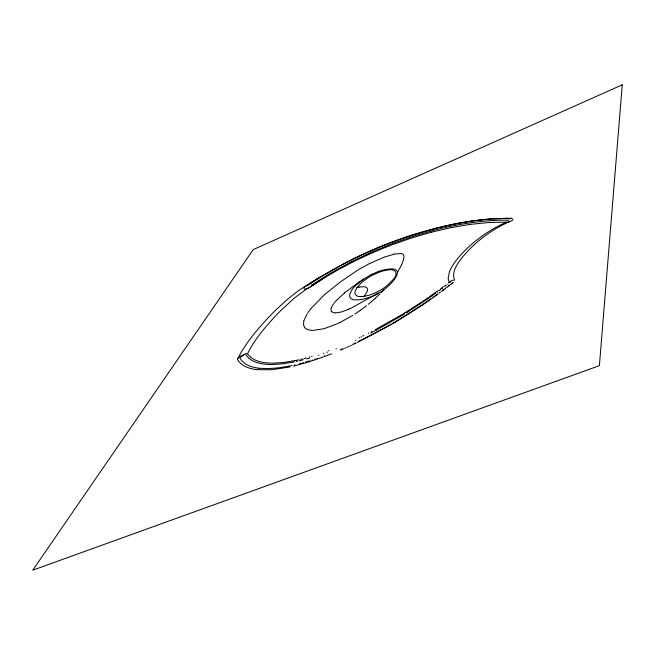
<?xml version="1.0" encoding="UTF-8"?>
<svg xmlns="http://www.w3.org/2000/svg" width="655" height="655" viewBox="0 0 655 655"><rect width="100%" height="100%" fill="white"/><g stroke="black" fill="none" stroke-linecap="round" stroke-linejoin="round"><path stroke-width="0.98" d="M303.838 320.876L303.511 324.855L304.862 327.803M303.912 320.598L307.285 313.639M331.094 308.087L331.168 311.395M331.209 307.793L333.542 303.854M401.957 263.99C403.284 260.551 405.789 254.287 401.785 253.69M401.777 264.407L397.642 272.185M247.565 353.856C253.788 340.706 263.31 329.416 273.012 318.69A165.142 51.123 -29.5 0 1 279.087 312.238L293.939 298.393L305.427 289.764M237.634 358.866L241.466 351.678L247.05 343.204A236.733 75.685 -28.9 0 1 263.94 322.407L269.876 316.005A191.776 59.842 -29.3 0 1 274.56 311.215L286.325 300.252L297.558 291.36A31.358 8.851 -30.6 0 1 301.005 289.019L319.026 277.622M356.893 287.701L355.1 291.401A34.216 10.275 -29.6 0 0 355.067 293.833L356.377 295.577A34.166 10.259 -29.6 0 0 358.981 296.494L363.672 296.461L369.526 295.061A19.715 5.96 -29.7 0 0 386.671 286.022L394.015 278.719A28.361 8.54 -29.8 0 0 395.645 275.755L396.054 273.708A34.838 10.472 -29.9 0 0 394.179 270.54L393.745 270.327A32.267 9.694 -29.9 0 0 389.553 269.713L381.955 271.137L372.81 274.977A20.33 6.067 -29.7 0 0 367.291 278.244L361.396 282.739L356.893 287.701A21.582 6.484 -30.2 0 1 359.063 287.127M307.899 312.689L310.953 308.579M334.099 303.134L335.982 300.923M311.199 308.276L324.438 294.75M336.326 300.547L344.538 292.9M383.936 289.715L381.136 292.638M379.81 293.964L375.29 298.271M375.086 298.459L368.339 304.264M324.806 294.423L340.215 282.043L357.679 270.155M453.301 282.51L450.411 284.794M344.661 292.801L359.194 281.986M241.065 356.909L241.474 356.598M452.245 282.96L451.606 283.459M366.53 305.705L360.938 309.921M450.304 282.272L449.895 282.6M449.674 284.974L448.159 286.153M449.543 285.474L448.888 285.981M448.405 282.788L448.814 282.477M448.036 284.041L447.619 284.368M448.446 286.325L446.906 287.512M446.366 285.326L445.949 285.645M446.186 287.66L445.744 287.995M445.302 285.171L444.892 285.482M445.113 286.284L444.688 286.603M445.572 288.527L445.122 288.863M444.417 289.002L443.975 289.338M444.229 289.543L443.329 290.222M443.427 286.587L442.583 287.218M239.198 357.302L238.878 357.548A3.783 1.114 -31.9 0 0 238.469 357.884M442.575 288.2L441.724 288.839M443.083 290.009L441.396 291.262M442.166 287.537L441.74 287.848M442.428 290.894L442.878 290.558M440.897 288.478L440.471 288.798M440.872 289.469L440.447 289.788M440.414 291.999L439.988 292.31M439.587 290.419L439.153 290.738M438.973 289.895L438.547 290.206M439.071 292.981L439.898 292.376M437.646 291.843L437.212 292.163M438.105 293.686L437.646 294.021M437.851 294.275L422.418 305.074M437.475 290.992L435.96 292.089M311.624 286.096L310.871 286.603L314.253 284.335M436.729 294.685L435.125 295.847M435.681 293.268L435.248 293.579M435.526 292.4L429.377 296.772M434.814 293.898L429.942 297.345M360.692 310.093L358.965 311.313M433.504 297.002L433.045 297.329M310.888 286.595L310.937 286.562A4.167 1.154 -30.5 0 1 309.946 287.185L309.831 287.242A3.881 1.081 -30.5 0 0 310.216 287.013M430.712 298.975L424.342 303.371M239.64 356.983L240.745 356.255M429.5 297.657L407.361 312.247M428.255 297.542L424.989 299.793M358.719 311.485L354.904 314.04M424.194 300.334L423.228 300.989M307.252 285.768C333.141 268.255 361.216 254.058 390.38 242.866M424.104 303.535L408.27 313.86M305.91 286.063L318.526 277.925M311.199 285.326L330.587 273.11L351.309 261.754M359.284 281.928L370.738 274.879M422.827 301.259L422.344 301.587M241.744 356.41L242.579 355.894M421.91 305.418L395.645 321.965M421.484 302.16L405.617 312.369M312.32 285.621L313.123 285.089M313.278 284.982L314.064 284.466M314.04 284.475L316.709 282.731M314.236 284.344L316.897 282.608M364.172 278.711L355.796 285.367A29.909 8.957 -29.7 0 0 351.579 290.296L349.713 294.57A39.161 11.757 -29.6 0 0 353.872 299.818L360.201 299.744A28.828 8.687 -29.7 0 0 367.496 297.804C385.066 295.372 418.463 259.282 378.606 271.358M316.725 282.714L317.274 282.37M317.11 282.469L317.65 282.125M317.495 282.215L318.027 281.879M317.88 281.969L318.404 281.642M318.273 281.724L318.78 281.396M318.657 281.478L319.157 281.159M319.042 281.232L319.542 280.913M319.427 280.987L319.918 280.676M319.812 280.741L320.295 280.438M320.197 280.496L320.672 280.193M320.582 280.25L321.056 279.955M320.975 280.004L321.433 279.718M321.359 279.767L322.194 279.243M352.808 315.374L339.896 322.547M449.608 281.912L450.746 281.249M408.016 314.015L396.119 321.245M322.137 279.284L324.029 278.105M406.649 312.689L407.214 312.345M404.602 313L405.142 312.664M318.576 277.892L347.396 261.73M324.266 277.966L325.077 277.466M404.536 313.033L403.464 313.696M404.847 313.81L403.996 314.326M403.513 314.629L376.437 330.038M325.101 277.45C345.914 264.767 367.93 254.075 390.683 245.347M240.983 356.107L241.458 355.829M402.743 314.138L375.184 329.743M358.301 269.778L369.133 263.777M395.997 321.318L393.999 322.489M395.391 322.121L393.565 323.193M241.49 355.812L244.241 354.429M393.606 322.719L392.771 323.21M392.419 323.857L393.172 323.423M391.502 324.389L357.237 342.508M391.469 323.955L375.618 332.724M378.205 292.941L354.666 306.221M354.437 306.344L349.745 308.767M242.858 355.739L243.685 355.337M375.683 330.431L376.183 330.169M375.094 333.002L367.029 337.169M374.938 330.824L370.697 333.018M371 274.748L378.361 271.448M371.254 331.782L371.745 331.528M347.527 261.656C375.692 247.475 405.33 235.751 435.984 228.333M451.115 281.052L452.179 280.561M351.719 261.55L371.721 252.044L392.173 243.627M369.412 263.637L383.969 257.235M368.298 333.28L368.79 333.035M308.931 287.717L308.972 287.701A9.571 2.677 -30.5 0 0 305.467 289.78M365.727 337.824L362.862 339.249M363.852 335.491L362.862 335.974M361.56 339.888L358.694 341.271M339.691 322.645L338.881 323.038M360.88 336.932L361.372 336.695M510.572 221.251L510.114 221.456M359.145 337.759L359.636 337.522M356.181 343.015L352.48 344.751M308.726 287.815L308.21 288.053M349.492 308.882L349.025 309.103M355.051 343.007L354.011 343.49M338.136 323.382L324.446 328.573M355.378 340.485L355.886 340.256M351.432 345.242L350.376 345.725M349.328 346.208L347.207 347.158M348.714 309.242L341.46 311.944M346.151 347.633L344.571 348.329M343.523 348.796L340.404 350.138M342.057 348.837L340.952 349.311M506.667 222.135C492.855 228.022 480.189 236.496 469.07 246.558A86.394 27.968 -27.3 0 0 461.071 254.615L455.97 260.543L452.007 266.479A100.69 32.783 -27.1 0 0 449.338 272.112L448.126 278.572L449.224 282.158M510.016 221.496L508.133 222.299A33.004 10.349 -27.6 0 0 500.813 225.885C486.28 233.778 473.098 244.299 462.528 257.047C457.812 263.408 450.918 271.964 454.652 280.266M307.768 288.233L306.982 288.527M335.941 348.878L336.424 348.689M331.52 353.806L324.389 356.557M391.436 245.06L411.577 237.994L431.653 232.132M390.806 242.702L410.988 235.579L431.596 229.479L431.186 229.586M392.582 243.472L413.084 236.291L433.463 230.364M244.675 354.257L245.469 353.987M328.753 350.654L328.286 350.826M323.382 356.934L308.161 362.1L293.505 366.129M452.507 280.43L453.407 280.16M327.574 352.087L327.099 352.259M324.528 355.829L324.037 356.009M384.444 257.055L394.613 254.058M323.807 353.446L323.333 353.61M317.421 358.351L316.938 358.514M318.911 355.125L318.445 355.28M315.489 358.997L315.006 359.161M509.246 221.775L507.167 222.16M312.378 360.013L311.903 360.168M309.766 360.831L309.062 361.052M308.587 361.192L307.883 361.404M312.165 356.23L311.502 356.426M307.416 361.544L306.72 361.748M306.253 361.887L305.549 362.092M309.545 358.048L308.873 358.244M309.864 356.909L309.209 357.098M308.431 358.375L307.76 358.563M307.318 358.686L306.655 358.866M303.47 362.682L302.094 363.066M323.93 328.72L312.754 330.431M306.172 288.773L305.124 289.002M305.95 357.998L305.304 358.17M431.923 229.389L435.575 228.439M300.948 363.369L299.36 363.787M340.895 312.099L335.311 312.951M304.878 358.285L304.026 358.506M433.266 230.413C458.074 223.969 483.627 219.802 509.312 220.154M431.776 232.099L450.943 227.653L469.643 224.46M303.38 359.751L302.946 359.857M436.009 228.169L448.036 225.484M435.6 228.276L441.642 226.941M245.838 353.88L246.779 353.716M302.086 360.078L300.596 360.447M302.332 358.932L300.874 359.292M300.17 360.553L299.114 360.807M441.699 226.769L450.411 224.968M294.93 364.884L294.463 364.991M299.22 359.685L298.811 359.775M297.444 361.192L296.207 361.462M297.788 360.013L296.772 360.234M448.126 225.304L451.991 224.64M292.015 365.547L290.075 365.957M289.936 366.939L271.809 369.748L256.956 369.657M296.371 360.315L295.168 360.569M450.525 224.796L453.964 224.239M359.055 287.127L363.509 286.669A26.241 7.893 -30.2 0 1 367.234 291.344L365.113 294.865A21.566 6.493 -30.2 0 1 363.672 296.453M452.114 224.46L457.116 223.625M294.365 361.855L293.153 362.1M294.766 360.651L283.549 362.477L273.61 363.157M289.649 366.047L289.223 366.129M454.095 224.059L458.287 223.396M288.798 366.21L279.038 367.815M292.752 362.182L282.002 363.869L272.439 364.499M394.981 253.984L401.343 253.6M457.255 223.445L458.68 223.322M458.836 223.142L461.03 222.897M458.443 223.216L459.859 223.109M460.015 222.929L462.201 222.692M461.202 222.716L465.328 222.16M462.373 222.503L466.491 221.971M465.508 221.98L469.217 221.546M466.688 221.783L469.995 221.423M469.422 221.357L470.97 221.284M470.208 221.243L471.649 221.185M471.42 221.062L472.181 221.103M472.157 220.956L477.323 220.424M471.764 221.013L472.517 221.054M472.935 220.85L478.846 220.236M469.389 224.501L469.897 224.428M470.315 224.37L488.941 222.512L506.331 222.127M278.645 367.864L268.223 368.65L259.249 368.257M477.56 220.236L480.737 220.015M479.092 220.055L481.114 219.974M480.991 219.834L481.867 219.892M481.368 219.793L482.997 219.777M482.129 219.712L485.24 219.548M483.259 219.589L485.617 219.515M485.511 219.368L487.099 219.376M485.887 219.335L488.212 219.286M304.78 289.043L304.313 289.06M487.377 219.196L489.686 219.163M488.491 219.098L490.055 219.13M489.973 218.983L494.083 218.852M490.349 218.95L503.277 218.475M494.263 218.844L502.925 218.483M503.449 218.303L505.775 218.434M504.71 218.451L505.414 218.442M505.955 218.262L510.556 218.442M505.594 218.262L508.083 218.426M272.071 364.499L271.784 364.499M272.988 363.157C265.193 363.148 256.449 362.092 250.382 357.016M508.255 218.426L508.788 218.426M271.137 364.499C263.449 364.45 254.705 363.238 248.851 358.219M510.229 218.262L512.341 218.295M510.728 218.442L511.26 218.451M334.926 312.943L331.43 311.731M312.067 330.415L307.973 329.727L305.197 328.147M256.621 369.616L255.949 369.535M258.897 368.216L258.561 368.175M258.267 368.135C251.667 367.258 243.734 364.696 240.115 358.318M256.064 369.543C249.211 368.65 241.302 366.079 237.585 359.603M250.071 356.738L247.795 354.183M248.499 357.9L246.018 354.977M240.557 357.352A2.284 0.671 -31.9 0 1 240.745 357.171M513.062 219.589A3.046 0.933 -27.6 0 1 512.423 220.162M512.03 220.44A3.324 1.015 -27.6 0 1 511.211 220.931M237.765 358.645A2.677 0.786 -31.9 0 1 237.937 358.416M303.617 288.061A3.627 1.007 -30.5 0 1 303.773 287.832M304.231 287.332A3.406 0.942 -30.5 0 1 305.148 286.579M622.25 84.814L599.399 365.654L32.75 570.186L253.215 249.588L622.25 84.814"/></g></svg>
